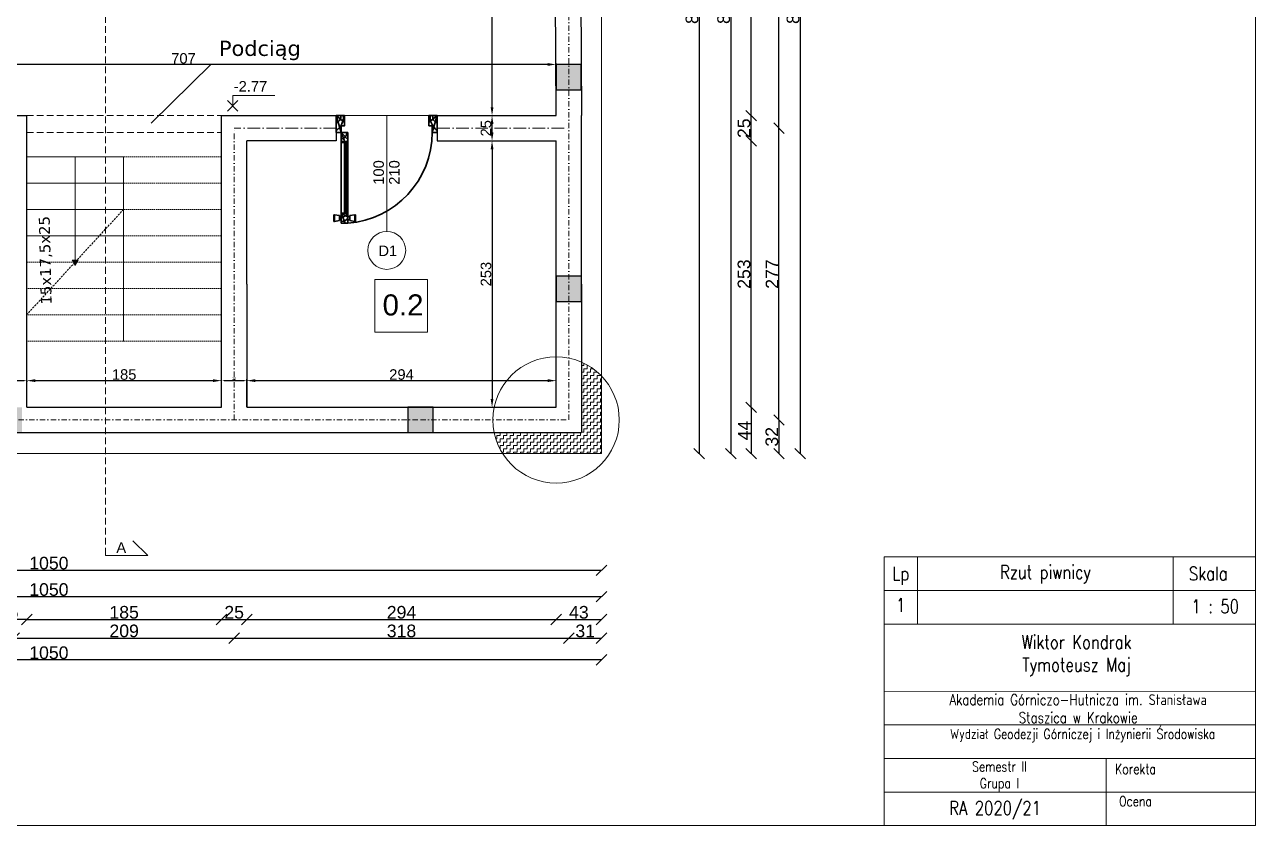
# Model space of a CAD drawing. Header units: millimetres. Extents: x -635 to 1702, y -323 to 1145.
# Drawn here: x 532 to 1702, y -322 to 438 of the extents above; entities that cross this region are included whole.
import ezdxf

# ---------------------------------------------------------------- set-up
doc = ezdxf.new("R2010")
doc.units = ezdxf.units.MM
for name, pattern in [('ACAD_ISO10W100', [18, 12, -3, 0, -3]), ('DASHED2', [9.525, 6.35, -3.175]), ('KRESKAKROPKAX2', [50.8, 25.4, -12.7, 0, -12.7])]:
    doc.linetypes.add(name, pattern=pattern)
doc.layers.get('0').update_dxf_attribs({"lineweight": 30})
doc.layers.get('Defpoints').update_dxf_attribs({"lineweight": 30})
for name, color, linetype, lineweight in [('Detale', 1, 'Continuous', 30), ('Izolacja', 7, 'Continuous', 30), ('SCHODY', 255, 'Continuous', 30), ('sciany', 7, 'Continuous', 80), ('Tabelka', 7, 'Continuous', 30), ('wewnetrzne', 7, 'Continuous', 30), ('wymiary', 201, 'Continuous', 30)]:
    doc.layers.add(name, color=color, linetype=linetype, lineweight=lineweight)
doc.layers.add('opis', color=8, linetype='Continuous')
doc.layers.add('Przekrój', color=7, linetype='Continuous')
doc.styles.add('Opisowy', font='arial.ttf')
doc.styles.get("Standard").update_dxf_attribs({"font": 'arial.ttf'})
doc.styles.add('styl1', font='simplex.shx', dxfattribs={"width": 0.8, "height": 125})
doc.styles.add('style1', font='simplex.shx')
doc.dimstyles.new('ISO-25', dxfattribs={"dimtxt": 2.5, "dimasz": 2.5, "dimexe": 1.25, "dimexo": 0.625, "dimtad": 1, "dimtxsty": 'Standard', "dimcen": 2.5, "dimadec": 0, "dimazin": 0, "dimtfac": 1, "dimtmove": 0, "dimatfit": 3, "dimfxl": 1, "dimarcsym": 0})

# ---------------------------------------------------------------- blocks, each defined once
blk = doc.blocks.new('D-01-600')
for p, q in [((-15, 588.5), (-15, 628.5)), ((-10, 628.5), (-15, 628.5)), ((-10, 588.5), (-15, 588.5)), ((20, 623.5), (-10, 628.5)), ((-10, 588.5), (-10, 628.5)), ((20, 593.5), (-10, 588.5)), ((20, 593.5), (20, 623.5)), ((30, 618.5), (20, 618.5)), ((30, 598.5), (20, 598.5)), ((30, 638.5), (70, 638.5)), ((30, 578.5), (30, 638.5)), ((30, 578.5), (54.1, 638.5)), ((30, 578.5), (70, 601)), ((70, 578.5), (70, 638.5)), ((70, 618.5), (80, 618.5)), ((70, 598.5), (80, 598.5)), ((80, 623.5), (110, 628.5)), ((80, 593.5), (80, 623.5)), ((80, 593.5), (110, 588.5)), ((110, 588.5), (110, 628.5)), ((110, 628.5), (115, 628.5)), ((110, 588.5), (115, 588.5)), ((115, 588.5), (115, 628.5)), ((30, 160), (30, 578.5)), ((30, 578.5), (70, 578.5)), ((50, 160), (50, 578.5)), ((60, 160), (60, 578.5)), ((70, 160), (70, 578.5)), ((30, 160), (70, 160)), ((30, 160), (30, 100)), ((30, 100), (54.1, 160)), ((70, 160), (70, 100)), ((30, 100), (0, 0)), ((30, 100), (70, 142.5)), ((30, 100), (70, 100)), ((570, 100), (600, 0)), ((0, 0), (50, 40.7)), ((600, 0), (550, 40.7))]:
    blk.add_line(p, q)
for points in [[(30, 60), (30, 100), (0, 100), (0, 0), (50, 0), (50, 60)], [(570, 60), (570, 100), (600, 100), (600, 0), (550, 0), (550, 60)]]:
    blk.add_lwpolyline(points, close=True)
for centre, radius, start, end in [((34.1, 585.9), 42, 31.3101, 95.62688), ((39.4, 576), 24.2, 6.04182, 112.89369), ((30, 100), 540, 0, 85.75198), ((50, 121.4), 34.3, 54.32716, 125.75666), ((-53.7, 7.7), 96.3, 355.39216, 56.0902), ((24.1, 100.8), 39.4, 358.8582, 81.3705), ((653.7, 7.7), 96.3, 123.9098, 184.60784), ((-12.7, 4.4), 41, 353.86117, 71.95721), ((612.7, 4.4), 41, 108.04279, 186.13883)]:
    blk.add_arc(centre, radius, start, end)
blk = doc.blocks.new('_Oblique')
at = {"color": 0, "linetype": 'ByBlock', "lineweight": -2}
blk.add_line((-0.5, -0.5), (0.5, 0.5), dxfattribs=at)
blk = doc.blocks.new('*D22')
at = {"layer": 'Defpoints', "color": 0, "transparency": 16777216}
for p in [(30.4, 30.5), (1080.4, 30.5), (30.4, -165.3)]:
    blk.add_point(p, dxfattribs=at)
at = {"layer": 'wymiary', "color": 0, "lineweight": -2, "transparency": 16777216}
blk.add_line((1080.4, -165.3), (30.4, -165.3), dxfattribs=at)
at = {"layer": 'wymiary', "color": 0, "lineweight": -2, "transparency": 16777216, "xscale": 10, "yscale": 10, "zscale": 10, "rotation": 180}
blk.add_blockref('_Oblique', (30.4, -165.3), dxfattribs=at)
at = {"layer": 'wymiary', "color": 0, "lineweight": -2, "transparency": 16777216, "xscale": 10, "yscale": 10, "zscale": 10}
blk.add_blockref('_Oblique', (1080.4, -165.3), dxfattribs=at)
at = {"layer": 'wymiary', "color": 0, "lineweight": 13, "transparency": 16777216, "insert": (555.4, -158.6), "char_height": 12, "attachment_point": 5}
blk.add_mtext('1050', dxfattribs=at)
blk = doc.blocks.new('*D25')
at = {"layer": 'Defpoints', "color": 0, "transparency": 16777216}
for p in [(510.4, 74.5), (534.4, 74.5), (510.4, -126.9)]:
    blk.add_point(p, dxfattribs=at)
at = {"layer": 'wymiary', "color": 0, "lineweight": -2, "transparency": 16777216}
blk.add_line((534.4, -126.9), (510.4, -126.9), dxfattribs=at)
at = {"layer": 'wymiary', "color": 0, "lineweight": -2, "transparency": 16777216, "xscale": 10, "yscale": 10, "zscale": 10, "rotation": 180}
blk.add_blockref('_Oblique', (510.4, -126.9), dxfattribs=at)
at = {"layer": 'wymiary', "color": 0, "lineweight": -2, "transparency": 16777216, "xscale": 10, "yscale": 10, "zscale": 10}
blk.add_blockref('_Oblique', (534.4, -126.9), dxfattribs=at)
at = {"layer": 'wymiary', "color": 0, "lineweight": 13, "transparency": 16777216, "insert": (517.1, -120.2), "char_height": 12, "attachment_point": 5}
blk.add_mtext('25', dxfattribs=at)
blk = doc.blocks.new('*D26')
at = {"layer": 'Defpoints', "color": 0, "transparency": 16777216}
for p in [(534.4, 74.5), (719.4, 74.5), (719.4, -126.9)]:
    blk.add_point(p, dxfattribs=at)
at = {"layer": 'wymiary', "color": 0, "lineweight": -2, "transparency": 16777216}
blk.add_line((534.4, -126.9), (719.4, -126.9), dxfattribs=at)
at = {"layer": 'wymiary', "color": 0, "lineweight": -2, "transparency": 16777216, "xscale": 10, "yscale": 10, "zscale": 10, "rotation": 180}
blk.add_blockref('_Oblique', (534.4, -126.9), dxfattribs=at)
at = {"layer": 'wymiary', "color": 0, "lineweight": -2, "transparency": 16777216, "xscale": 10, "yscale": 10, "zscale": 10}
blk.add_blockref('_Oblique', (719.4, -126.9), dxfattribs=at)
at = {"layer": 'wymiary', "color": 0, "lineweight": 13, "transparency": 16777216, "insert": (626.9, -120.2), "char_height": 12, "attachment_point": 5}
blk.add_mtext('185', dxfattribs=at)
blk = doc.blocks.new('*D27')
at = {"layer": 'Defpoints', "color": 0, "transparency": 16777216}
for p in [(719.4, 74.5), (743.4, 74.5), (743.4, -126.9)]:
    blk.add_point(p, dxfattribs=at)
at = {"layer": 'wymiary', "color": 0, "lineweight": -2, "transparency": 16777216}
blk.add_line((719.4, -126.9), (743.4, -126.9), dxfattribs=at)
at = {"layer": 'wymiary', "color": 0, "lineweight": -2, "transparency": 16777216, "xscale": 10, "yscale": 10, "zscale": 10, "rotation": 180}
blk.add_blockref('_Oblique', (719.4, -126.9), dxfattribs=at)
at = {"layer": 'wymiary', "color": 0, "lineweight": -2, "transparency": 16777216, "xscale": 10, "yscale": 10, "zscale": 10}
blk.add_blockref('_Oblique', (743.4, -126.9), dxfattribs=at)
at = {"layer": 'wymiary', "color": 0, "lineweight": 13, "transparency": 16777216, "insert": (731.4, -120.2), "char_height": 12, "attachment_point": 5}
blk.add_mtext('25', dxfattribs=at)
blk = doc.blocks.new('*D28')
at = {"layer": 'Defpoints', "color": 0, "transparency": 16777216}
for p in [(743.4, 74.5), (1037.4, 74.5), (1037.4, -126.9)]:
    blk.add_point(p, dxfattribs=at)
at = {"layer": 'wymiary', "color": 0, "lineweight": -2, "transparency": 16777216}
blk.add_line((743.4, -126.9), (1037.4, -126.9), dxfattribs=at)
at = {"layer": 'wymiary', "color": 0, "lineweight": -2, "transparency": 16777216, "xscale": 10, "yscale": 10, "zscale": 10, "rotation": 180}
blk.add_blockref('_Oblique', (743.4, -126.9), dxfattribs=at)
at = {"layer": 'wymiary', "color": 0, "lineweight": -2, "transparency": 16777216, "xscale": 10, "yscale": 10, "zscale": 10}
blk.add_blockref('_Oblique', (1037.4, -126.9), dxfattribs=at)
at = {"layer": 'wymiary', "color": 0, "lineweight": 13, "transparency": 16777216, "insert": (890.4, -120.2), "char_height": 12, "attachment_point": 5}
blk.add_mtext('294', dxfattribs=at)
blk = doc.blocks.new('*D29')
at = {"layer": 'Defpoints', "color": 0, "transparency": 16777216}
for p in [(1037.4, 74.5), (1080.4, 74.5), (1080.4, -126.9)]:
    blk.add_point(p, dxfattribs=at)
at = {"layer": 'wymiary', "color": 0, "lineweight": -2, "transparency": 16777216}
blk.add_line((1037.4, -126.9), (1080.4, -126.9), dxfattribs=at)
at = {"layer": 'wymiary', "color": 0, "lineweight": -2, "transparency": 16777216, "xscale": 10, "yscale": 10, "zscale": 10, "rotation": 180}
blk.add_blockref('_Oblique', (1037.4, -126.9), dxfattribs=at)
at = {"layer": 'wymiary', "color": 0, "lineweight": -2, "transparency": 16777216, "xscale": 10, "yscale": 10, "zscale": 10}
blk.add_blockref('_Oblique', (1080.4, -126.9), dxfattribs=at)
at = {"layer": 'wymiary', "color": 0, "lineweight": 13, "transparency": 16777216, "insert": (1058.9, -120.2), "char_height": 12, "attachment_point": 5}
blk.add_mtext('43', dxfattribs=at)
blk = doc.blocks.new('*D32')
at = {"layer": 'Defpoints', "color": 0, "transparency": 16777216}
for p in [(522.4, 62.5), (731.4, 62.5), (731.4, -144.7)]:
    blk.add_point(p, dxfattribs=at)
at = {"layer": 'wymiary', "color": 0, "lineweight": -2, "transparency": 16777216}
blk.add_line((522.4, -144.7), (731.4, -144.7), dxfattribs=at)
at = {"layer": 'wymiary', "color": 0, "lineweight": -2, "transparency": 16777216, "xscale": 10, "yscale": 10, "zscale": 10, "rotation": 180}
blk.add_blockref('_Oblique', (522.4, -144.7), dxfattribs=at)
at = {"layer": 'wymiary', "color": 0, "lineweight": -2, "transparency": 16777216, "xscale": 10, "yscale": 10, "zscale": 10}
blk.add_blockref('_Oblique', (731.4, -144.7), dxfattribs=at)
at = {"layer": 'wymiary', "color": 0, "lineweight": 13, "transparency": 16777216, "insert": (626.9, -137.9), "char_height": 12, "attachment_point": 5}
blk.add_mtext('209', dxfattribs=at)
blk = doc.blocks.new('*D33')
at = {"layer": 'Defpoints', "color": 0, "transparency": 16777216}
for p in [(731.4, 62.5), (1049.4, 62.5), (1049.4, -144.7)]:
    blk.add_point(p, dxfattribs=at)
at = {"layer": 'wymiary', "color": 0, "lineweight": -2, "transparency": 16777216}
blk.add_line((731.4, -144.7), (1049.4, -144.7), dxfattribs=at)
at = {"layer": 'wymiary', "color": 0, "lineweight": -2, "transparency": 16777216, "xscale": 10, "yscale": 10, "zscale": 10, "rotation": 180}
blk.add_blockref('_Oblique', (731.4, -144.7), dxfattribs=at)
at = {"layer": 'wymiary', "color": 0, "lineweight": -2, "transparency": 16777216, "xscale": 10, "yscale": 10, "zscale": 10}
blk.add_blockref('_Oblique', (1049.4, -144.7), dxfattribs=at)
at = {"layer": 'wymiary', "color": 0, "lineweight": 13, "transparency": 16777216, "insert": (890.4, -137.9), "char_height": 12, "attachment_point": 5}
blk.add_mtext('318', dxfattribs=at)
blk = doc.blocks.new('*D34')
at = {"layer": 'Defpoints', "color": 0, "transparency": 16777216}
for p in [(1049.4, 62.5), (1080.4, 62.5), (1080.4, -144.7)]:
    blk.add_point(p, dxfattribs=at)
at = {"layer": 'wymiary', "color": 0, "lineweight": -2, "transparency": 16777216}
blk.add_line((1049.4, -144.7), (1080.4, -144.7), dxfattribs=at)
at = {"layer": 'wymiary', "color": 0, "lineweight": -2, "transparency": 16777216, "xscale": 10, "yscale": 10, "zscale": 10, "rotation": 180}
blk.add_blockref('_Oblique', (1049.4, -144.7), dxfattribs=at)
at = {"layer": 'wymiary', "color": 0, "lineweight": -2, "transparency": 16777216, "xscale": 10, "yscale": 10, "zscale": 10}
blk.add_blockref('_Oblique', (1080.4, -144.7), dxfattribs=at)
at = {"layer": 'wymiary', "color": 0, "lineweight": 13, "transparency": 16777216, "insert": (1064.9, -137.9), "char_height": 12, "attachment_point": 5}
blk.add_mtext('31', dxfattribs=at)
blk = doc.blocks.new('*D35')
at = {"layer": 'Defpoints', "color": 0, "transparency": 16777216}
for p in [(30.4, 30.5), (1080.4, 30.5), (1080.4, -105.3)]:
    blk.add_point(p, dxfattribs=at)
at = {"layer": 'wymiary', "color": 0, "lineweight": -2, "transparency": 16777216}
blk.add_line((30.4, -105.3), (1080.4, -105.3), dxfattribs=at)
at = {"layer": 'wymiary', "color": 0, "lineweight": -2, "transparency": 16777216, "xscale": 10, "yscale": 10, "zscale": 10, "rotation": 180}
blk.add_blockref('_Oblique', (30.4, -105.3), dxfattribs=at)
at = {"layer": 'wymiary', "color": 0, "lineweight": -2, "transparency": 16777216, "xscale": 10, "yscale": 10, "zscale": 10}
blk.add_blockref('_Oblique', (1080.4, -105.3), dxfattribs=at)
at = {"layer": 'wymiary', "color": 0, "lineweight": 13, "transparency": 16777216, "insert": (555.4, -98.6), "char_height": 12, "attachment_point": 5}
blk.add_mtext('1050', dxfattribs=at)
blk = doc.blocks.new('*D36')
at = {"layer": 'Defpoints', "color": 0, "transparency": 16777216}
for p in [(30.4, 30.5), (1080.4, 30.5), (30.4, -80.3)]:
    blk.add_point(p, dxfattribs=at)
at = {"layer": 'wymiary', "color": 0, "lineweight": -2, "transparency": 16777216}
blk.add_line((1080.4, -80.3), (30.4, -80.3), dxfattribs=at)
at = {"layer": 'wymiary', "color": 0, "lineweight": -2, "transparency": 16777216, "xscale": 10, "yscale": 10, "zscale": 10, "rotation": 180}
blk.add_blockref('_Oblique', (30.4, -80.3), dxfattribs=at)
at = {"layer": 'wymiary', "color": 0, "lineweight": -2, "transparency": 16777216, "xscale": 10, "yscale": 10, "zscale": 10}
blk.add_blockref('_Oblique', (1080.4, -80.3), dxfattribs=at)
at = {"layer": 'wymiary', "color": 0, "lineweight": 13, "transparency": 16777216, "insert": (555.4, -73.5), "char_height": 12, "attachment_point": 5}
blk.add_mtext('1050', dxfattribs=at)
blk = doc.blocks.new('*D37')
at = {"layer": 'Defpoints', "color": 0, "transparency": 16777216}
for p in [(1080.4, 874.5), (1080.4, 30.5), (1269.1, 30.5)]:
    blk.add_point(p, dxfattribs=at)
at = {"layer": 'wymiary', "color": 0, "lineweight": -2, "transparency": 16777216}
blk.add_line((1269.1, 874.5), (1269.1, 30.5), dxfattribs=at)
at = {"layer": 'wymiary', "color": 0, "lineweight": -2, "transparency": 16777216, "xscale": 10, "yscale": 10, "zscale": 10}
for p, rotation in [((1269.1, 874.5), 90), ((1269.1, 30.5), 270)]:
    blk.add_blockref('_Oblique', p, dxfattribs=dict(at, rotation=rotation))
at = {"layer": 'wymiary', "color": 0, "lineweight": 13, "transparency": 16777216, "insert": (1262.4, 452.5), "char_height": 12, "attachment_point": 5, "rotation": 90}
blk.add_mtext('844', dxfattribs=at)
blk = doc.blocks.new('*D38')
at = {"layer": 'Defpoints', "color": 0, "transparency": 16777216}
for p in [(1037.4, 74.5), (1037.4, 30.5), (1222.6, 30.5)]:
    blk.add_point(p, dxfattribs=at)
at = {"layer": 'wymiary', "color": 0, "lineweight": -2, "transparency": 16777216}
blk.add_line((1222.6, 74.5), (1222.6, 30.5), dxfattribs=at)
at = {"layer": 'wymiary', "color": 0, "lineweight": -2, "transparency": 16777216, "xscale": 10, "yscale": 10, "zscale": 10}
for p, rotation in [((1222.6, 74.5), 90), ((1222.6, 30.5), 270)]:
    blk.add_blockref('_Oblique', p, dxfattribs=dict(at, rotation=rotation))
at = {"layer": 'wymiary', "color": 0, "lineweight": 13, "transparency": 16777216, "insert": (1216, 52.5), "char_height": 12, "attachment_point": 5, "rotation": 90}
blk.add_mtext('44', dxfattribs=at)
blk = doc.blocks.new('*D39')
at = {"layer": 'Defpoints', "color": 0, "transparency": 16777216}
for p in [(1037.4, 327.5), (1222.6, 327.5), (1037.4, 74.5)]:
    blk.add_point(p, dxfattribs=at)
at = {"layer": 'wymiary', "color": 0, "lineweight": -2, "transparency": 16777216}
blk.add_line((1222.6, 74.5), (1222.6, 327.5), dxfattribs=at)
at = {"layer": 'wymiary', "color": 0, "lineweight": -2, "transparency": 16777216, "xscale": 10, "yscale": 10, "zscale": 10}
for p, rotation in [((1222.6, 327.5), 90), ((1222.6, 74.5), 270)]:
    blk.add_blockref('_Oblique', p, dxfattribs=dict(at, rotation=rotation))
at = {"layer": 'wymiary', "color": 0, "lineweight": 13, "transparency": 16777216, "insert": (1215.8, 201), "char_height": 12, "attachment_point": 5, "rotation": 90}
blk.add_mtext('253', dxfattribs=at)
blk = doc.blocks.new('*D40')
at = {"layer": 'Defpoints', "color": 0, "transparency": 16777216}
for p in [(1037.4, 351.5), (1222.6, 351.5), (1037.4, 327.5)]:
    blk.add_point(p, dxfattribs=at)
at = {"layer": 'wymiary', "color": 0, "lineweight": -2, "transparency": 16777216}
blk.add_line((1222.6, 327.5), (1222.6, 351.5), dxfattribs=at)
at = {"layer": 'wymiary', "color": 0, "lineweight": -2, "transparency": 16777216, "xscale": 10, "yscale": 10, "zscale": 10}
for p, rotation in [((1222.6, 351.5), 90), ((1222.6, 327.5), 270)]:
    blk.add_blockref('_Oblique', p, dxfattribs=dict(at, rotation=rotation))
at = {"layer": 'wymiary', "color": 0, "lineweight": 13, "transparency": 16777216, "insert": (1215.8, 339.5), "char_height": 12, "attachment_point": 5, "rotation": 90}
blk.add_mtext('25', dxfattribs=at)
blk = doc.blocks.new('*D41')
at = {"layer": 'Defpoints', "color": 0, "transparency": 16777216}
for p in [(1036.4, 830.5), (1222.6, 830.5), (1037.4, 351.5)]:
    blk.add_point(p, dxfattribs=at)
at = {"layer": 'wymiary', "color": 0, "lineweight": -2, "transparency": 16777216}
blk.add_line((1222.6, 351.5), (1222.6, 830.5), dxfattribs=at)
at = {"layer": 'wymiary', "color": 0, "lineweight": -2, "transparency": 16777216, "xscale": 10, "yscale": 10, "zscale": 10}
for p, rotation in [((1222.6, 830.5), 90), ((1222.6, 351.5), 270)]:
    blk.add_blockref('_Oblique', p, dxfattribs=dict(at, rotation=rotation))
at = {"layer": 'wymiary', "color": 0, "lineweight": 13, "transparency": 16777216, "insert": (1215.8, 591), "char_height": 12, "attachment_point": 5, "rotation": 90}
blk.add_mtext('479', dxfattribs=at)
blk = doc.blocks.new('*D43')
at = {"layer": 'Defpoints', "color": 0, "transparency": 16777216}
for p in [(1049.4, 62.5), (1049.4, 30.5), (1249, 30.5)]:
    blk.add_point(p, dxfattribs=at)
at = {"layer": 'wymiary', "color": 0, "lineweight": -2, "transparency": 16777216}
blk.add_line((1249, 62.5), (1249, 30.5), dxfattribs=at)
at = {"layer": 'wymiary', "color": 0, "lineweight": -2, "transparency": 16777216, "xscale": 10, "yscale": 10, "zscale": 10}
for p, rotation in [((1249, 62.5), 90), ((1249, 30.5), 270)]:
    blk.add_blockref('_Oblique', p, dxfattribs=dict(at, rotation=rotation))
at = {"layer": 'wymiary', "color": 0, "lineweight": 13, "transparency": 16777216, "insert": (1242.3, 46.5), "char_height": 12, "attachment_point": 5, "rotation": 90}
blk.add_mtext('32', dxfattribs=at)
blk = doc.blocks.new('*D44')
at = {"layer": 'Defpoints', "color": 0, "transparency": 16777216}
for p in [(1049.4, 339.5), (1249, 339.5), (1049.4, 62.5)]:
    blk.add_point(p, dxfattribs=at)
at = {"layer": 'wymiary', "color": 0, "lineweight": -2, "transparency": 16777216}
blk.add_line((1249, 62.5), (1249, 339.5), dxfattribs=at)
at = {"layer": 'wymiary', "color": 0, "lineweight": -2, "transparency": 16777216, "xscale": 10, "yscale": 10, "zscale": 10}
for p, rotation in [((1249, 339.5), 90), ((1249, 62.5), 270)]:
    blk.add_blockref('_Oblique', p, dxfattribs=dict(at, rotation=rotation))
at = {"layer": 'wymiary', "color": 0, "lineweight": 13, "transparency": 16777216, "insert": (1242.4, 201), "char_height": 12, "attachment_point": 5, "rotation": 90}
blk.add_mtext('277', dxfattribs=at)
blk = doc.blocks.new('*D45')
at = {"layer": 'Defpoints', "color": 0, "transparency": 16777216}
for p in [(1048.4, 842.5), (1249, 842.5), (1049.4, 339.5)]:
    blk.add_point(p, dxfattribs=at)
at = {"layer": 'wymiary', "color": 0, "lineweight": -2, "transparency": 16777216}
blk.add_line((1249, 339.5), (1249, 842.5), dxfattribs=at)
at = {"layer": 'wymiary', "color": 0, "lineweight": -2, "transparency": 16777216, "xscale": 10, "yscale": 10, "zscale": 10}
for p, rotation in [((1249, 842.5), 90), ((1249, 339.5), 270)]:
    blk.add_blockref('_Oblique', p, dxfattribs=dict(at, rotation=rotation))
at = {"layer": 'wymiary', "color": 0, "lineweight": 13, "transparency": 16777216, "insert": (1242.3, 591), "char_height": 12, "attachment_point": 5, "rotation": 90}
blk.add_mtext('503', dxfattribs=at)
blk = doc.blocks.new('*D47')
at = {"layer": 'Defpoints', "color": 0, "transparency": 16777216}
for p in [(1080.4, 874.5), (1080.4, 30.5), (1203.3, 30.5)]:
    blk.add_point(p, dxfattribs=at)
at = {"layer": 'wymiary', "color": 0, "lineweight": -2, "transparency": 16777216}
blk.add_line((1203.3, 874.5), (1203.3, 30.5), dxfattribs=at)
at = {"layer": 'wymiary', "color": 0, "lineweight": -2, "transparency": 16777216, "xscale": 10, "yscale": 10, "zscale": 10}
for p, rotation in [((1203.3, 874.5), 90), ((1203.3, 30.5), 270)]:
    blk.add_blockref('_Oblique', p, dxfattribs=dict(at, rotation=rotation))
at = {"layer": 'wymiary', "color": 0, "lineweight": 13, "transparency": 16777216, "insert": (1196.5, 452.5), "char_height": 12, "attachment_point": 5, "rotation": 90}
blk.add_mtext('844', dxfattribs=at)
blk = doc.blocks.new('*D48')
at = {"layer": 'Defpoints', "color": 0, "transparency": 16777216}
for p in [(1080.4, 874.5), (1080.4, 30.5), (1173.2, 30.5)]:
    blk.add_point(p, dxfattribs=at)
at = {"layer": 'wymiary', "color": 0, "lineweight": -2, "transparency": 16777216}
blk.add_line((1173.2, 874.5), (1173.2, 30.5), dxfattribs=at)
at = {"layer": 'wymiary', "color": 0, "lineweight": -2, "transparency": 16777216, "xscale": 10, "yscale": 10, "zscale": 10}
for p, rotation in [((1173.2, 874.5), 90), ((1173.2, 30.5), 270)]:
    blk.add_blockref('_Oblique', p, dxfattribs=dict(at, rotation=rotation))
at = {"layer": 'wymiary', "color": 0, "lineweight": 13, "transparency": 16777216, "insert": (1166.4, 452.5), "char_height": 12, "attachment_point": 5, "rotation": 90}
blk.add_mtext('844', dxfattribs=at)
blk = doc.blocks.new('*D58')
at = {"layer": 'Defpoints', "color": 0, "transparency": 16777216}
for p in [(924.4, 327.5), (924.4, 74.5), (976.4, 74.5)]:
    blk.add_point(p, dxfattribs=at)
at = {"layer": 'wymiary', "color": 0, "lineweight": -2, "transparency": 16777216}
for p, q in [((925, 327.5), (977.7, 327.5)), ((976.4, 319.5), (976.4, 82.5)), ((925, 74.5), (977.7, 74.5))]:
    blk.add_line(p, q, dxfattribs=at)
at = {"layer": 'wymiary', "color": 0, "transparency": 16777216}
for points in [[(975.1, 319.5), (977.8, 319.5), (976.4, 327.5)], [(975.1, 82.5), (977.8, 82.5), (976.4, 74.5)]]:
    blk.add_solid(points, dxfattribs=at)
at = {"layer": 'wymiary', "color": 0, "lineweight": 13, "transparency": 16777216, "insert": (970.7, 201), "char_height": 10, "attachment_point": 5, "rotation": 90}
blk.add_mtext('253', dxfattribs=at)
blk = doc.blocks.new('*D59')
at = {"layer": 'Defpoints', "color": 0, "transparency": 16777216}
for p in [(743.4, 99.8), (743.4, 74.5), (1037.4, 74.5)]:
    blk.add_point(p, dxfattribs=at)
at = {"layer": 'wymiary', "color": 0, "lineweight": -2, "transparency": 16777216}
for p, q in [((743.4, 75.1), (743.4, 101.1)), ((1029.4, 99.8), (751.4, 99.8)), ((1037.4, 75.1), (1037.4, 101.1))]:
    blk.add_line(p, q, dxfattribs=at)
at = {"layer": 'wymiary', "color": 0, "transparency": 16777216}
for points in [[(751.4, 101.2), (751.4, 98.5), (743.4, 99.8)], [(1029.4, 101.2), (1029.4, 98.5), (1037.4, 99.8)]]:
    blk.add_solid(points, dxfattribs=at)
at = {"layer": 'wymiary', "color": 0, "lineweight": 13, "transparency": 16777216, "insert": (890.4, 105.6), "char_height": 10, "attachment_point": 5, "rotation": 0}
blk.add_mtext('294', dxfattribs=at)
blk = doc.blocks.new('*D60')
at = {"layer": 'Defpoints', "color": 0, "transparency": 16777216}
for p in [(719.4, 99.8), (719.4, 99.8), (743.4, 99.8)]:
    blk.add_point(p, dxfattribs=at)
at = {"layer": 'wymiary', "color": 0, "lineweight": -2, "transparency": 16777216}
for p, q in [((719.4, 100.4), (719.4, 101.1)), ((740.9, 99.8), (721.9, 99.8)), ((743.4, 100.4), (743.4, 101.1))]:
    blk.add_line(p, q, dxfattribs=at)
at = {"layer": 'wymiary', "color": 0, "transparency": 16777216}
for points in [[(721.9, 100.2), (721.9, 99.4), (719.4, 99.8)], [(740.9, 100.2), (740.9, 99.4), (743.4, 99.8)]]:
    blk.add_solid(points, dxfattribs=at)
at = {"layer": 'wymiary', "color": 0, "transparency": 16777216, "insert": (731.4, 101.7), "char_height": 2.5, "attachment_point": 5}
blk.add_mtext('25', dxfattribs=at)
blk = doc.blocks.new('*D61')
at = {"layer": 'Defpoints', "color": 0, "transparency": 16777216}
for p in [(534.4, 99.8), (534.4, 99.8), (719.4, 99.8)]:
    blk.add_point(p, dxfattribs=at)
at = {"layer": 'wymiary', "color": 0, "lineweight": -2, "transparency": 16777216}
for p, q in [((534.4, 100.4), (534.4, 101.1)), ((711.4, 99.8), (542.4, 99.8)), ((719.4, 100.4), (719.4, 101.1))]:
    blk.add_line(p, q, dxfattribs=at)
at = {"layer": 'wymiary', "color": 0, "transparency": 16777216}
for points in [[(542.4, 101.2), (542.4, 98.5), (534.4, 99.8)], [(711.4, 101.2), (711.4, 98.5), (719.4, 99.8)]]:
    blk.add_solid(points, dxfattribs=at)
at = {"layer": 'wymiary', "color": 0, "lineweight": 13, "transparency": 16777216, "insert": (626.9, 105.6), "char_height": 10, "attachment_point": 5}
blk.add_mtext('185', dxfattribs=at)
blk = doc.blocks.new('*D62')
at = {"layer": 'Defpoints', "color": 0, "transparency": 16777216}
for p in [(510.4, 99.8), (510.4, 99.8), (534.4, 99.8)]:
    blk.add_point(p, dxfattribs=at)
at = {"layer": 'wymiary', "color": 0, "lineweight": -2, "transparency": 16777216}
for p, q in [((510.4, 99.2), (510.4, 98.6)), ((531.9, 99.8), (512.9, 99.8)), ((534.4, 99.2), (534.4, 98.6))]:
    blk.add_line(p, q, dxfattribs=at)
at = {"layer": 'wymiary', "color": 0, "transparency": 16777216}
for points in [[(512.9, 100.2), (512.9, 99.4), (510.4, 99.8)], [(531.9, 100.2), (531.9, 99.4), (534.4, 99.8)]]:
    blk.add_solid(points, dxfattribs=at)
at = {"layer": 'wymiary', "color": 0, "transparency": 16777216, "insert": (522.4, 101.7), "char_height": 2.5, "attachment_point": 5, "rotation": 0}
blk.add_mtext('25', dxfattribs=at)
blk = doc.blocks.new('*D64')
at = {"layer": 'Defpoints', "color": 0, "transparency": 16777216}
for p in [(976.4, 351.5), (976.4, 351.5), (976.4, 327.5)]:
    blk.add_point(p, dxfattribs=at)
at = {"layer": 'wymiary', "color": 0, "lineweight": -2, "transparency": 16777216}
for p, q in [((977.1, 351.5), (977.7, 351.5)), ((976.4, 335.5), (976.4, 343.5)), ((977.1, 327.5), (977.7, 327.5))]:
    blk.add_line(p, q, dxfattribs=at)
at = {"layer": 'wymiary', "color": 0, "transparency": 16777216}
for points in [[(975.1, 343.5), (977.8, 343.5), (976.4, 351.5)], [(975.1, 335.5), (977.8, 335.5), (976.4, 327.5)]]:
    blk.add_solid(points, dxfattribs=at)
at = {"layer": 'wymiary', "color": 0, "lineweight": 13, "transparency": 16777216, "insert": (970.7, 339.5), "char_height": 10, "attachment_point": 5, "rotation": 90}
blk.add_mtext('25', dxfattribs=at)
blk = doc.blocks.new('*D65')
at = {"layer": 'Defpoints', "color": 0, "transparency": 16777216}
for p in [(976.4, 830.5), (976.4, 830.5), (976.4, 351.5)]:
    blk.add_point(p, dxfattribs=at)
at = {"layer": 'wymiary', "color": 0, "lineweight": -2, "transparency": 16777216}
for p, q in [((977.1, 830.5), (977.7, 830.5)), ((976.4, 359.5), (976.4, 822.5)), ((977.1, 351.5), (977.7, 351.5))]:
    blk.add_line(p, q, dxfattribs=at)
at = {"layer": 'wymiary', "color": 0, "transparency": 16777216}
for points in [[(975.1, 822.5), (977.8, 822.5), (976.4, 830.5)], [(975.1, 359.5), (977.8, 359.5), (976.4, 351.5)]]:
    blk.add_solid(points, dxfattribs=at)
at = {"layer": 'wymiary', "color": 0, "lineweight": 13, "transparency": 16777216, "insert": (970.7, 591), "char_height": 10, "attachment_point": 5, "rotation": 90}
blk.add_mtext('479', dxfattribs=at)
blk = doc.blocks.new('*D66')
at = {"layer": 'Defpoints', "color": 0, "transparency": 16777216}
for p in [(329.4, 400.1), (329.4, 400.1), (1037.2, 400.1)]:
    blk.add_point(p, dxfattribs=at)
at = {"layer": 'wymiary', "color": 0, "lineweight": -2, "transparency": 16777216}
for p, q in [((329.4, 400.7), (329.4, 401.3)), ((1029.2, 400.1), (337.4, 400.1)), ((1037.2, 400.7), (1037.2, 401.3))]:
    blk.add_line(p, q, dxfattribs=at)
at = {"layer": 'wymiary', "color": 0, "transparency": 16777216}
for points in [[(337.4, 401.4), (337.4, 398.7), (329.4, 400.1)], [(1029.2, 401.4), (1029.2, 398.7), (1037.2, 400.1)]]:
    blk.add_solid(points, dxfattribs=at)
at = {"layer": 'wymiary', "color": 0, "lineweight": 13, "transparency": 16777216, "insert": (683.3, 405.8), "char_height": 10, "attachment_point": 5}
blk.add_mtext('707', dxfattribs=at)

msp = doc.modelspace()

# ---------------------------------------------------------------- hatches: boundary and pattern name
at = {"layer": 'Detale', "lineweight": 13}
h = msp.add_hatch(dxfattribs=at)
h.set_pattern_fill('ZIGZAG', color=256)
h.set_pattern_definition([(0, (0, 0), (3.175, 3.175), [3.175, -3.175]), (90, (3.175, 0), (-3.175, 3.175), [3.175, -3.175])])
h.paths.add_polyline_path([(1080.365, 104.292, 0.09727412), (1061.365, 117.478), (1061.365, 74.516), (1061.365, 50.516), (1037.365, 50.516), (978.511, 50.516, 0.09054078), (986.544, 30.516), (1061.365, 30.516), (1080.365, 30.516)])
at = {"layer": 'wewnetrzne', "lineweight": 18}
h = msp.add_hatch(dxfattribs=at)
h.set_pattern_fill('JIS_STN_1E', color=256, scale=5, angle=90)
h.paths.add_polyline_path([(62.365, 423.06), (50.365, 423.06), (50.365, 399.06), (62.365, 399.06)])
h.paths.add_polyline_path([(74.365, 423.06), (62.365, 423.06), (62.365, 399.06), (74.365, 399.06)])
h.paths.add_polyline_path([(74.365, 62.516), (62.365, 62.516), (62.365, 74.516), (50.365, 74.516), (50.365, 50.516), (74.365, 50.516)])
h.paths.add_polyline_path([(74.365, 74.516), (74.365, 74.516), (62.365, 74.516), (62.365, 62.516), (74.365, 62.516)], flags=17)
h.paths.add_polyline_path([(529.825, 74.516), (505.825, 74.516), (505.825, 62.516), (529.825, 62.516)])
h.paths.add_polyline_path([(529.825, 62.516), (505.825, 62.516), (505.825, 50.516), (529.825, 50.516)])
h.paths.add_polyline_path([(920.365, 74.516), (896.365, 74.516), (896.365, 62.516), (908.365, 62.516), (920.365, 62.516)])
h.paths.add_polyline_path([(920.365, 62.516), (908.365, 62.516), (896.365, 62.516), (896.365, 50.516), (920.365, 50.516)])
h.paths.add_polyline_path([(1061.365, 191.516), (1061.365, 199.081), (1049.365, 199.081), (1049.365, 175.081), (1061.365, 175.081)])
h.paths.add_polyline_path([(1049.365, 199.081), (1037.383, 199.081), (1037.383, 175.081), (1049.365, 175.081)])
h.paths.add_polyline_path([(1049.365, 400.06), (1037.226, 400.06), (1037.226, 379.605), (1037.243, 376.06), (1049.365, 376.06)])
h.paths.add_polyline_path([(1061.124, 400.06), (1049.365, 400.06), (1049.365, 376.06), (1061.226, 376.06), (1061.226, 379.605)])
h.paths.add_polyline_path([(1060.365, 854.516), (1036.365, 854.516), (1036.365, 842.516), (1048.365, 842.516), (1048.396, 830.516), (1060.365, 830.516)])
h.paths.add_polyline_path([(1048.365, 842.516), (1036.365, 842.516), (1036.365, 830.516), (1048.396, 830.516)], flags=17)
h.paths.add_polyline_path([(530.317, 854.516), (506.317, 854.516), (506.317, 842.516), (530.317, 842.516)])
h.paths.add_polyline_path([(530.317, 842.516), (506.317, 842.516), (506.317, 830.516), (530.317, 830.516)])
h.paths.add_polyline_path([(74.365, 854.516), (50.365, 854.516), (50.365, 830.516), (62.365, 830.516), (62.365, 842.516), (74.365, 842.516)])
h.paths.add_polyline_path([(74.365, 842.516), (62.365, 842.516), (62.365, 830.516), (74.365, 830.516)], flags=17)
at = {"layer": 'wewnetrzne', "lineweight": 13}
h = msp.add_hatch(color=256, dxfattribs=at)
h.set_gradient(color1=(255, 255, 255))
h.paths.add_polyline_path([(583.296, 214.148), (580.365, 214.148), (580.365, 212.456), (582.319, 212.456)])
h.paths.add_polyline_path([(580.365, 214.148), (577.434, 214.148), (578.411, 212.456), (580.365, 212.456)])
h.paths.add_polyline_path([(582.319, 212.456), (578.411, 212.456), (580.365, 209.072)])

# ---------------------------------------------------------------- linework, layer by layer
at = {"layer": 'Detale', "lineweight": 13}
msp.add_circle((1037.299, 62.516), 60, dxfattribs=at)
at = {"layer": 'Izolacja', "lineweight": 13}
for p, q in [((1080.365, 874.516), (1080.365, 30.516)), ((1080.365, 30.516), (30.365, 30.516))]:
    msp.add_line(p, q, dxfattribs=at)
at = {"layer": 'Przekrój', "linetype": 'DASHED2', "lineweight": 13}
msp.add_line((609.311, 988.802), (609.311, -61.198), dxfattribs=at)
at = {"layer": 'Przekrój', "lineweight": 13}
for p, q in [((649.311, -66.198), (635.074, -52.151)), ((609.311, -61.198), (609.311, -66.198)), ((609.311, -66.198), (649.311, -66.198))]:
    msp.add_line(p, q, dxfattribs=at)
at = {"layer": 'sciany', "lineweight": 25}
for p, q in [((1037.365, 351.516), (1036.365, 553.516)), ((1060.365, 553.516), (1061.365, 351.516)), ((510.365, 351.516), (534.365, 351.516)), ((534.365, 74.516), (534.365, 351.516)), ((719.365, 74.516), (719.365, 351.516)), ((1061.365, 191.516), (1061.365, 351.516)), ((743.365, 191.516), (743.365, 327.516)), ((1037.365, 191.516), (1037.365, 327.516)), ((743.365, 191.516), (743.365, 74.516)), ((1037.365, 74.516), (1037.365, 191.516)), ((1061.365, 191.516), (1061.365, 74.516)), ((1061.365, 74.516), (1061.365, 50.516)), ((1037.365, 50.516), (1061.365, 50.516))]:
    msp.add_line(p, q, dxfattribs=at)
for points in [[(1037.226, 400.06), (1037.226, 376.06), (1061.226, 376.06), (1061.226, 400.06)], [(1037.383, 199.081), (1037.383, 175.081), (1061.383, 175.081), (1061.383, 199.081)], [(896.365, 74.516), (896.365, 50.516), (920.365, 50.516), (920.365, 74.516)]]:
    msp.add_lwpolyline(points, close=True, dxfattribs=at)
for points in [[(534.365, 74.516), (719.365, 74.516)], [(743.365, 74.516), (1037.365, 74.516)], [(74.365, 50.516), (1037.365, 50.516)]]:
    msp.add_lwpolyline(points, dxfattribs=at)
at = {"layer": 'Tabelka', "lineweight": 13}
for p, q in [((1348.831, -67.616), (1348.831, -322.48)), ((1348.831, -67.616), (1701.612, -67.616)), ((1380.756, -67.827), (1380.756, -131.466)), ((1701.612, -67.616), (1623.571, -67.701)), ((1623.571, -67.701), (1623.571, -131.466)), ((1348.831, -99.541), (1701.612, -99.541)), ((1701.612, -131.466), (1348.831, -131.466)), ((1348.831, -131.466), (1348.85, -163.392)), ((1701.612, -195.317), (1348.831, -195.048)), ((1348.831, -226.97), (1701.612, -226.97)), ((1701.612, -258.896), (1348.831, -258.896)), ((1559.736, -322.48), (1559.736, -258.896)), ((1348.831, -290.814), (1701.612, -290.814))]:
    msp.add_line(p, q, dxfattribs=at)
msp.add_lwpolyline([(1701.612, 1144.532), (1701.612, -322.48), (-635.127, -322.48), (-635.127, 1144.532)], close=True, dxfattribs=at)
at = {"layer": 'wewnetrzne', "linetype": 'KRESKAKROPKAX2', "lineweight": 13, "ltscale": 0.2}
for p, q in [((1049.365, 62.516), (1049.365, 455.516)), ((731.365, 62.516), (731.365, 339.516)), ((485.365, 62.516), (626.365, 62.516)), ((626.365, 62.516), (767.365, 62.516)), ((767.365, 62.516), (908.365, 62.516)), ((908.365, 62.516), (1049.365, 62.516))]:
    msp.add_line(p, q, dxfattribs=at)
at = {"layer": 'wewnetrzne', "lineweight": 13}
for p, q in [((652.413, 344.45), (709.648, 400.345)), ((709.648, 400.345), (802.045, 400.345)), ((836.365, 351.516), (916.365, 351.516)), ((828.365, 335.516), (839.565, 335.516)), ((919.565, 335.516), (924.365, 335.516)), ((626.365, 312.456), (534.365, 312.456)), ((580.365, 312.456), (580.365, 212.456)), ((626.365, 312.456), (626.365, 137.456)), ((626.365, 287.456), (534.365, 287.456)), ((626.365, 262.456), (534.365, 262.456)), ((626.365, 237.456), (534.365, 237.456)), ((534.365, 237.456), (626.365, 237.456))]:
    msp.add_line(p, q, dxfattribs=at)
at = {"layer": 'wewnetrzne', "linetype": 'DASHED2', "lineweight": 13}
for p, q in [((534.365, 351.516), (719.365, 351.516)), ((534.365, 335.516), (719.365, 335.516))]:
    msp.add_line(p, q, dxfattribs=at)
at = {"layer": 'wewnetrzne', "lineweight": 25}
for p, q in [((719.365, 351.516), (836.365, 351.516)), ((828.365, 351.516), (828.365, 327.516)), ((916.365, 351.516), (1037.365, 351.516)), ((924.365, 351.516), (924.365, 327.516)), ((828.365, 327.516), (743.365, 327.516)), ((924.365, 327.516), (1037.365, 327.516))]:
    msp.add_line(p, q, dxfattribs=at)
at = {"layer": 'wewnetrzne', "linetype": 'ACAD_ISO10W100', "lineweight": 13}
for p, q in [((828.365, 339.516), (731.365, 339.516)), ((924.365, 339.516), (1049.365, 339.516))]:
    msp.add_line(p, q, dxfattribs=at)
at = {"layer": 'wewnetrzne', "linetype": 'DASHED2', "lineweight": 13, "ltscale": 0.2}
for p, q in [((626.365, 312.456), (719.365, 312.456)), ((626.365, 287.456), (719.365, 287.456)), ((626.365, 287.456), (719.365, 287.456)), ((626.365, 262.456), (719.365, 262.456)), ((626.365, 262.456), (719.365, 262.456)), ((626.365, 237.456), (719.365, 237.456)), ((626.365, 237.456), (719.365, 237.456)), ((534.365, 212.456), (626.365, 212.456)), ((626.365, 212.456), (719.365, 212.456)), ((626.365, 212.456), (719.365, 212.456)), ((626.365, 187.456), (534.365, 187.456)), ((626.365, 187.456), (719.365, 187.456)), ((626.365, 187.456), (719.365, 187.456)), ((626.365, 162.456), (534.365, 162.456)), ((626.365, 162.456), (719.365, 162.456)), ((626.365, 162.456), (719.365, 162.456)), ((626.365, 137.456), (534.365, 137.456)), ((626.365, 137.456), (719.365, 137.456)), ((626.365, 137.456), (719.365, 137.456))]:
    msp.add_line(p, q, dxfattribs=at)
at = {"layer": 'wewnetrzne', "linetype": 'DASHED2', "lineweight": 13, "ltscale": 0.3}
msp.add_line((626.365, 262.456), (534.365, 162.456), dxfattribs=at)
at = {"layer": 'wewnetrzne', "lineweight": 13}
for points in [[(580.365, 209.072), (583.296, 214.148), (577.434, 214.148)], [(864.942, 146.015), (914.942, 146.015), (914.942, 196.015), (864.942, 196.015)]]:
    msp.add_lwpolyline(points, close=True, dxfattribs=at)
msp.add_point((626.365, 287.456), dxfattribs=at)
at = {"layer": 'wymiary', "lineweight": 13}
for p, q in [((725.039, 355.722), (735.039, 365.722)), ((725.039, 365.722), (735.039, 355.722)), ((730.039, 360.722), (730.039, 370.722)), ((730.039, 370.722), (770.039, 370.722)), ((876.365, 351.516), (876.365, 241.516))]:
    msp.add_line(p, q, dxfattribs=at)
msp.add_circle((876.395, 223.516), 18, dxfattribs=at)

# ---------------------------------------------------------------- block references
at = {"layer": 'wewnetrzne', "lineweight": 0, "xscale": -0.16, "yscale": 0.16, "zscale": 0.16, "rotation": 180}
msp.add_blockref('D-01-600', (828.365, 351.516), dxfattribs=at)

# ---------------------------------------------------------------- texts
at = {"layer": 'opis', "lineweight": 13, "ltscale": 10, "insert": (717.016, 413.343), "char_height": 14.42806, "attachment_point": 4, "style": 'style1'}
msp.add_mtext_dynamic_manual_height_columns('{\\fVerdana|b0|i0|c238|p34;Podciąg}', width=265.88962, gutter_width=96.187, heights=[0], dxfattribs=at)
at = {"layer": 'Przekrój', "lineweight": 13}
msp.add_text('A', height=10, dxfattribs=at).set_placement((619.489, -63.71))
at = {"layer": 'SCHODY', "lineweight": 13, "insert": (545.92, 248.852), "char_height": 10.29648, "width": 69.74668, "attachment_point": 3, "rotation": 91.348985, "style": 'Opisowy'}
msp.add_mtext('\\pxqc;{\\fVerdana|b0|i0|c238|p34;15x17,5x25}', dxfattribs=at)
at = {"layer": 'Tabelka', "lineweight": 13, "attachment_point": 1, "style": 'styl1'}
for s, insert, char_height, width in [('\\pxqc;Lp', (1348.831, -76.874), 12.9038, 31.92519), ('\\pxqc;Rzut piwnicy', (1380.756, -75.498), 12.9038, 242.81513), ('\\pxqc;Skala', (1640.872, -76.874), 12.9038, 31.92519), ('\\pxqc;1', (1348.831, -106.767), 12.9038, 31.92519), ('\\pxqc;1 : 50', (1633.271, -108.101), 12.9038, 60.47535), ('\\pxqc;Wiktor Kondrak\\PTymoteusz Maj', (1251.132, -141.98), 12.9038, 560.99339), ('\\pxqc;Akademia Górniczo-Hutnicza im. Stanisława Staszica w Krakowie', (1392.973, -198.021), 10.26208, 280.55852), ('\\pxqc;Wydział Geodezji Górniczej i Inżynierii Środowiska ', (1408.914, -230.922), 9.40912, 257.23899), ('\\pxqc;Semestr II\\PGrupa I', (1381.095, -261.896), 9.47088, 154.7961), ('\\pxqc;Korekta', (1534.344, -264.178), 9.53654, 106.76), ('\\pxqc;RA 2020/21', (1348.831, -299.581), 12.9038, 210.90525), ('\\pxqc;Ocena', (1534.344, -294.786), 9.53654, 106.76)]:
    msp.add_mtext(s, dxfattribs=dict(at, insert=insert, char_height=char_height, width=width))
at = {"layer": 'wewnetrzne', "linetype": 'DASHED2', "lineweight": 13}
msp.add_text('0.2', height=20, dxfattribs=at).set_placement((872.432, 161.725))
at = {"layer": 'wymiary', "lineweight": 13}
for s, p in [('-2.77', (731.018, 374.277)), ('D1', (868.452, 218.136))]:
    msp.add_text(s, height=10, dxfattribs=at).set_placement(p)
for s, p in [('100', (873.666, 285.828)), ('210', (888.552, 285.828))]:
    msp.add_text(s, height=10, rotation=90, dxfattribs=at).set_placement(p)

# ---------------------------------------------------------------- dimensions: what is measured, and where the dimension line sits
for base, p1, p2, override, picture, middle in [((1269.121, 30.516), (1080.365, 874.516), (1080.365, 30.516), {"dimtxt": 12, "dimasz": 10, "dimblk1": 'Oblique', "dimblk2": 'Oblique', "dimsah": 1, "dimse1": 1, "dimse2": 1, "dimlwd": 65534}, '*D37', (1262.369, 452.516)), ((1203.275, 30.516), (1080.365, 874.516), (1080.365, 30.516), {"dimtxt": 12, "dimasz": 10, "dimblk1": 'Oblique', "dimblk2": 'Oblique', "dimsah": 1, "dimse1": 1, "dimse2": 1, "dimlwd": 65534}, '*D47', (1196.523, 452.516)), ((1173.165, 30.516), (1080.365, 874.516), (1080.365, 30.516), {"dimtxt": 12, "dimasz": 10, "dimblk1": 'Oblique', "dimblk2": 'Oblique', "dimsah": 1, "dimse1": 1, "dimse2": 1, "dimlwd": 65534}, '*D48', (1166.414, 452.516)), ((1249.041, 842.516), (1049.365, 339.516), (1048.365, 842.516), {"dimtxt": 12, "dimasz": 10, "dimblk1": 'Oblique', "dimblk2": 'Oblique', "dimsah": 1, "dimse1": 1, "dimse2": 1}, '*D45', (1242.285, 591.016)), ((1222.585, 830.516), (1037.365, 351.516), (1036.365, 830.516), {"dimtxt": 12, "dimasz": 10, "dimblk1": 'Oblique', "dimblk2": 'Oblique', "dimsah": 1, "dimse1": 1, "dimse2": 1}, '*D41', (1215.834, 591.016)), ((1249.041, 339.516), (1049.365, 62.516), (1049.365, 339.516), {"dimtxt": 12, "dimasz": 10, "dimblk1": 'Oblique', "dimblk2": 'Oblique', "dimsah": 1, "dimse1": 1, "dimse2": 1}, '*D44', (1242.392, 201.016)), ((1222.585, 327.516), (1037.365, 74.516), (1037.365, 327.516), {"dimtxt": 12, "dimasz": 10, "dimblk1": 'Oblique', "dimblk2": 'Oblique', "dimsah": 1, "dimse1": 1, "dimse2": 1}, '*D39', (1215.829, 201.016)), ((1222.585, 30.516), (1037.365, 74.516), (1037.365, 30.516), {"dimtxt": 12, "dimasz": 10, "dimblk1": 'Oblique', "dimblk2": 'Oblique', "dimsah": 1, "dimse1": 1, "dimse2": 1}, '*D38', (1215.96, 52.516)), ((1249.041, 30.516), (1049.365, 62.516), (1049.365, 30.516), {"dimtxt": 12, "dimasz": 10, "dimblk1": 'Oblique', "dimblk2": 'Oblique', "dimsah": 1, "dimse1": 1, "dimse2": 1}, '*D43', (1242.285, 46.516))]:
    dim = msp.add_linear_dim(base=base, p1=p1, p2=p2, angle=90, dimstyle='ISO-25', override=override, dxfattribs=at)
    dim.commit()
    dim.dimension.update_dxf_attribs({"geometry": picture, "text_midpoint": middle})
for p1, p2, distance, override, picture, middle in [((976.432, 351.516), (976.432, 830.516), 0, {"dimtxt": 10, "dimasz": 8}, '*D65', (970.701, 591.016)), ((924.365, 327.516), (924.365, 74.516), 52.067, {"dimtxt": 10, "dimasz": 8}, '*D58', (970.698, 201.016)), ((1037.365, 74.516), (743.365, 74.516), -25.306, {"dimtxt": 10, "dimasz": 8}, '*D59', (890.365, 105.553)), ((743.365, 74.516), (1037.365, 74.516), -201.436, {"dimtxt": 12, "dimasz": 10, "dimblk1": 'Oblique', "dimblk2": 'Oblique', "dimsah": 1, "dimse1": 1, "dimse2": 1}, '*D28', (890.365, -120.168))]:
    dim = msp.add_aligned_dim(p1=p1, p2=p2, distance=distance, dimstyle='ISO-25', override=override, dxfattribs=at)
    dim.commit()
    dim.dimension.update_dxf_attribs({"geometry": picture, "text_midpoint": middle})
dim = msp.add_linear_dim(base=(329.365, 400.06), p1=(1037.226, 400.06), p2=(329.365, 400.06), text='707', dimstyle='ISO-25', override={"dimtxt": 10, "dimasz": 8}, dxfattribs=at)
dim.commit()
dim.dimension.update_dxf_attribs({"geometry": '*D66', "text_midpoint": (683.295, 405.791)})
for p1, p2, distance, override, picture, middle in [((976.432, 327.516), (976.432, 351.516), 0, {"dimtxt": 10, "dimasz": 8}, '*D64', (970.701, 339.516)), ((719.365, 74.516), (743.365, 74.516), -201.436, {"dimtxt": 12, "dimasz": 10, "dimblk1": 'Oblique', "dimblk2": 'Oblique', "dimsah": 1, "dimse1": 1, "dimse2": 1}, '*D27', (731.365, -120.168))]:
    dim = msp.add_aligned_dim(p1=p1, p2=p2, distance=distance, text='25', dimstyle='ISO-25', override=override, dxfattribs=at)
    dim.commit()
    dim.dimension.update_dxf_attribs({"geometry": picture, "text_midpoint": middle})
dim = msp.add_linear_dim(base=(1222.585, 351.516), p1=(1037.365, 327.516), p2=(1037.365, 351.516), angle=90, text='25', dimstyle='ISO-25', override={"dimtxt": 12, "dimasz": 10, "dimblk1": 'Oblique', "dimblk2": 'Oblique', "dimsah": 1, "dimse1": 1, "dimse2": 1}, dxfattribs=at)
dim.commit()
dim.dimension.update_dxf_attribs({"geometry": '*D40', "text_midpoint": (1215.834, 339.516)})
for base, p1, p2, override, picture, middle in [((534.365, 99.822), (719.365, 99.822), (534.365, 99.822), {"dimtxt": 10, "dimasz": 8}, '*D61', (626.865, 105.553)), ((719.365, -126.92), (534.365, 74.516), (719.365, 74.516), {"dimtxt": 12, "dimasz": 10, "dimblk1": 'Oblique', "dimblk2": 'Oblique', "dimsah": 1, "dimse1": 1, "dimse2": 1}, '*D26', (626.865, -120.168)), ((1080.365, -126.92), (1037.365, 74.516), (1080.365, 74.516), {"dimtxt": 12, "dimasz": 10, "dimblk1": 'Oblique', "dimblk2": 'Oblique', "dimsah": 1, "dimse1": 1, "dimse2": 1}, '*D29', (1058.865, -120.164)), ((731.365, -144.694), (522.365, 62.516), (731.365, 62.516), {"dimtxt": 12, "dimasz": 10, "dimblk1": 'Oblique', "dimblk2": 'Oblique', "dimsah": 1, "dimse1": 1, "dimse2": 1}, '*D32', (626.865, -137.942)), ((1049.365, -144.694), (731.365, 62.516), (1049.365, 62.516), {"dimtxt": 12, "dimasz": 10, "dimblk1": 'Oblique', "dimblk2": 'Oblique', "dimsah": 1, "dimse1": 1, "dimse2": 1}, '*D33', (890.365, -137.938)), ((1080.365, -144.694), (1049.365, 62.516), (1080.365, 62.516), {"dimtxt": 12, "dimasz": 10, "dimblk1": 'Oblique', "dimblk2": 'Oblique', "dimsah": 1, "dimse1": 1, "dimse2": 1}, '*D34', (1064.865, -137.938)), ((30.365, -165.345), (1080.365, 30.516), (30.365, 30.516), {"dimtxt": 12, "dimasz": 10, "dimblk1": 'Oblique', "dimblk2": 'Oblique', "dimsah": 1, "dimse1": 1, "dimse2": 1}, '*D22', (555.365, -158.593)), ((1080.365, -105.307), (30.365, 30.516), (1080.365, 30.516), {"dimtxt": 12, "dimasz": 10, "dimblk1": 'Oblique', "dimblk2": 'Oblique', "dimsah": 1, "dimse1": 1, "dimse2": 1}, '*D35', (555.365, -98.556)), ((30.365, -80.281), (1080.365, 30.516), (30.365, 30.516), {"dimtxt": 12, "dimasz": 10, "dimblk1": 'Oblique', "dimblk2": 'Oblique', "dimsah": 1, "dimse1": 1, "dimse2": 1}, '*D36', (555.365, -73.529))]:
    dim = msp.add_linear_dim(base=base, p1=p1, p2=p2, dimstyle='ISO-25', override=override, dxfattribs=at)
    dim.commit()
    dim.dimension.update_dxf_attribs({"geometry": picture, "text_midpoint": middle})
at = {"layer": 'wymiary'}
dim = msp.add_aligned_dim(p1=(534.365, 99.822), p2=(510.365, 99.822), distance=0, text='25', dimstyle='ISO-25', dxfattribs=at)
dim.commit()
dim.dimension.update_dxf_attribs({"geometry": '*D62', "text_midpoint": (522.365, 101.724)})
dim = msp.add_linear_dim(base=(719.365, 99.822), p1=(743.365, 99.822), p2=(719.365, 99.822), text='25', dimstyle='ISO-25', dxfattribs=at)
dim.commit()
dim.dimension.update_dxf_attribs({"geometry": '*D60', "text_midpoint": (731.365, 101.724)})
at = {"layer": 'wymiary', "lineweight": 13}
dim = msp.add_linear_dim(base=(510.365, -126.92), p1=(534.365, 74.516), p2=(510.365, 74.516), text='25', dimstyle='ISO-25', override={"dimtxt": 12, "dimasz": 10, "dimblk1": 'Oblique', "dimblk2": 'Oblique', "dimsah": 1, "dimse1": 1, "dimse2": 1}, dxfattribs=at)
dim.commit()
dim.dimension.update_dxf_attribs({"geometry": '*D25', "text_midpoint": (517.101, -126.92), "dimtype": 160})

doc.saveas('drawing.dxf')
